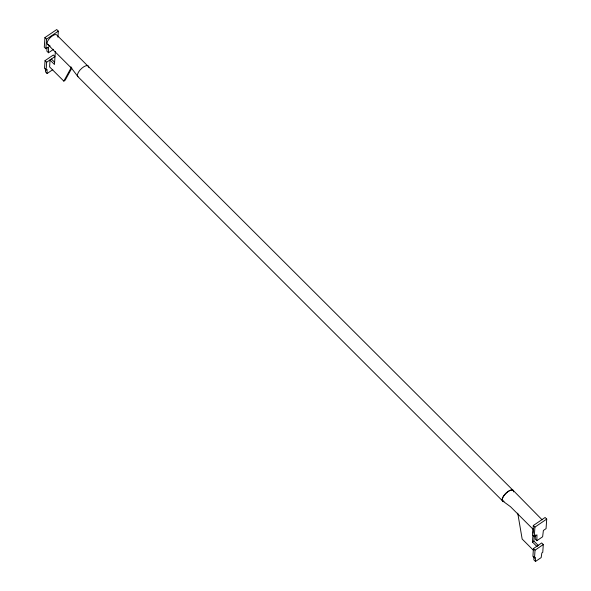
<?xml version="1.0" encoding="UTF-8"?>
<svg xmlns="http://www.w3.org/2000/svg" width="591" height="591" viewBox="0 0 591 591"><rect width="100%" height="100%" fill="white"/><g stroke="black" fill="none" stroke-linecap="round" stroke-linejoin="round"><path stroke-width="0.89" d="M46.933 47.805L46.888 51.151L48.484 52.754L53.537 49.319M48.484 52.754L48.565 46.896L45.884 48.721L44.288 47.125L44.938 37.58L56.736 29.55L58.339 31.146L57.925 37.218M535.32 534.914L535.261 539.095L536.864 540.691L542.634 536.768L543.38 530.459L546.062 528.635L546.712 519.09L545.116 517.494L533.311 525.517L532.661 535.062L534.264 536.665L536.946 534.84L536.864 540.691M46.12 69.997L46.652 62.232L54.911 56.618L53.308 55.015L45.049 60.637L44.524 68.401L46.12 69.997L47.051 69.369L47.117 73.506L52.791 69.642M45.884 48.721L46.534 39.176L44.938 37.58M55.355 51.343L54.461 64.478L50.058 60.083L51.476 59.115L54.623 62.254M70.964 66.79L70.861 68.268L63.821 81.115L49.6 66.901L50.058 60.083M517.746 513.165L522.156 539.036L533.141 550.014M534.153 536.68L533.858 541.061L538.261 545.456L536.842 546.424L532.439 542.028L532.919 535.018M533.038 533.267L533.341 528.886M533.437 548.574L532.905 556.338L534.508 557.934L535.424 557.306L535.49 561.45L541.171 557.586L541.836 552.947L542.76 552.319L543.292 544.555L541.688 542.959L533.437 548.574L535.032 550.169L534.508 557.934M534.264 536.665L534.914 527.12L533.311 525.517M71.843 68.105L65.232 80.147L63.821 81.115M46.534 39.176L58.339 31.146M534.914 527.12L546.712 519.09M532.439 542.028L533.858 541.061M535.032 550.169L543.292 544.555M512.922 490.205L56.566 34.78A6.56 2.674 -45 0 0 49.829 38.083A6.56 2.674 -45 0 0 47.642 44.355L50.169 46.032M502.815 501.079L510.476 506.686L533.178 529.366M542.102 519.792L512.973 490.175M47.642 44.355L71.637 68.334L77.982 76.719L502.764 501.116M45.049 60.637L46.652 62.232M47.117 73.506L45.514 71.91L45.463 68.6M535.49 561.45L533.895 559.854L533.843 556.537M513.594 491.749A7.476 3.051 -45 0 0 505.741 493.47A7.476 3.051 -45 0 0 504.02 501.331A7.476 3.051 -45 0 1 505.689 493.507A7.476 3.051 -45 0 1 513.542 491.786M77.982 76.719A7.476 3.051 -45 0 1 81.861 68.216A7.476 3.051 -45 0 1 88.761 67.381"/></g></svg>
